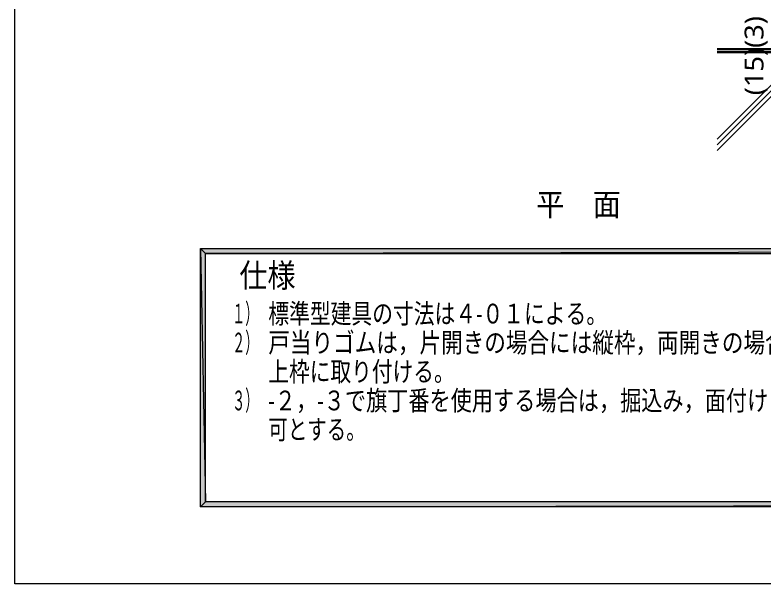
# Model space of a CAD drawing. Header units: millimetres. Extents: x 0 to 420, y 0 to 297.
# Drawn here: x 0.2 to 103.8, y 0 to 78.6 of the extents above; entities that cross this region are included whole.
import ezdxf
from ezdxf.enums import TextEntityAlignment as Align

# ---------------------------------------------------------------- set-up
doc = ezdxf.new("R2010")
doc.units = ezdxf.units.MM
doc.styles.add('kst32b', font='NotoSansJP-Variable.ttf')

msp = doc.modelspace()

# ---------------------------------------------------------------- hatches: boundary and pattern name
h = msp.add_hatch(color=7)
h.paths.add_polyline_path([(393.83, 11.35), (394.53, 10.65), (393.83, 45.64), (393.83, 11.35)])
h.paths.add_polyline_path([(394.53, 10.65), (393.83, 45.64), (394.53, 46.33), (394.53, 10.65)])
h.paths.add_polyline_path([(393.83, 45.64), (394.53, 46.33), (26.52, 45.64), (393.83, 45.64)])
h.paths.add_polyline_path([(394.53, 46.33), (26.52, 45.64), (25.82, 46.33), (394.53, 46.33)])
h.paths.add_polyline_path([(26.52, 45.64), (25.82, 46.33), (26.52, 11.35), (26.52, 45.64)])
h.paths.add_polyline_path([(25.82, 46.33), (26.52, 11.35), (25.82, 10.65), (25.82, 46.33)])
h.paths.add_polyline_path([(26.52, 11.35), (25.82, 10.65), (393.83, 11.35), (26.52, 11.35)])
h.paths.add_polyline_path([(25.82, 10.65), (393.83, 11.35), (394.53, 10.65), (25.82, 10.65)])

# ---------------------------------------------------------------- linework, layer by layer
at = {"lineweight": 13}
msp.add_lwpolyline([(0.19, 0), (0.19, 296.97), (420.16, 296.97), (420.16, 0)], close=True, dxfattribs=at)
at = {"lineweight": 30}
for points in [[(97.2, 73.85), (120.18, 73.85)], [(97.2, 73.45), (120.18, 73.45)]]:
    msp.add_lwpolyline(points, dxfattribs=at)
at = {"lineweight": 13}
for points in [[(97.16, 61.45), (109.18, 73.45)], [(97.2, 60.66), (109.96, 73.45)], [(97.2, 59.88), (110.74, 73.45)]]:
    msp.add_lwpolyline(points, dxfattribs=at)
at = {"lineweight": 0}
for points in [[(394.53, 46.33), (26.52, 45.64), (25.82, 46.33)], [(26.52, 45.64), (25.82, 46.33), (26.52, 11.35)], [(25.82, 46.33), (26.52, 11.35), (25.82, 10.65)], [(393.83, 45.64), (394.53, 46.33), (26.52, 45.64)], [(26.52, 11.35), (25.82, 10.65), (393.83, 11.35)], [(25.82, 10.65), (393.83, 11.35), (394.53, 10.65)]]:
    msp.add_lwpolyline(points, close=True, dxfattribs=at)

# ---------------------------------------------------------------- texts
at = {"style": 'kst32b'}
for s, height, p, p2 in [('(15)(3)', 2.599, (103.57, 67.5), (103.57, 78.43)), ('平\u3000面', 3.119, (72.18, 50.86), (83.87, 50.86)), ('仕様', 3.273, (31.18, 40.98), (38.94, 40.98)), ('１）', 2.728, (30.18, 35.98), (33.81, 35.98)), ('標準型建具の寸法は４-０１による。', 2.7278, (35.18, 35.98), (81.98, 35.98)), ('２）', 2.728, (30.18, 31.98), (33.81, 31.98)), ('戸当りゴムは，片開きの場合には縦枠，両開きの場合には', 2.7278, (35.18, 31.98), (112.74, 31.98)), ('上枠に取り付ける。', 2.728, (35.18, 27.98), (60.92, 27.98)), ('３）', 2.728, (30.18, 23.98), (33.81, 23.98)), ('-２，-３で旗丁番を使用する場合は，掘込み，面付けどちらも', 2.7278, (35.18, 23.98), (115.94, 23.98)), ('可とする。', 2.728, (35.18, 19.98), (48.63, 19.98))]:
    msp.add_text(s, height=height, dxfattribs=at).set_placement(p, p2, align=Align.FIT)

doc.saveas('drawing.dxf')
